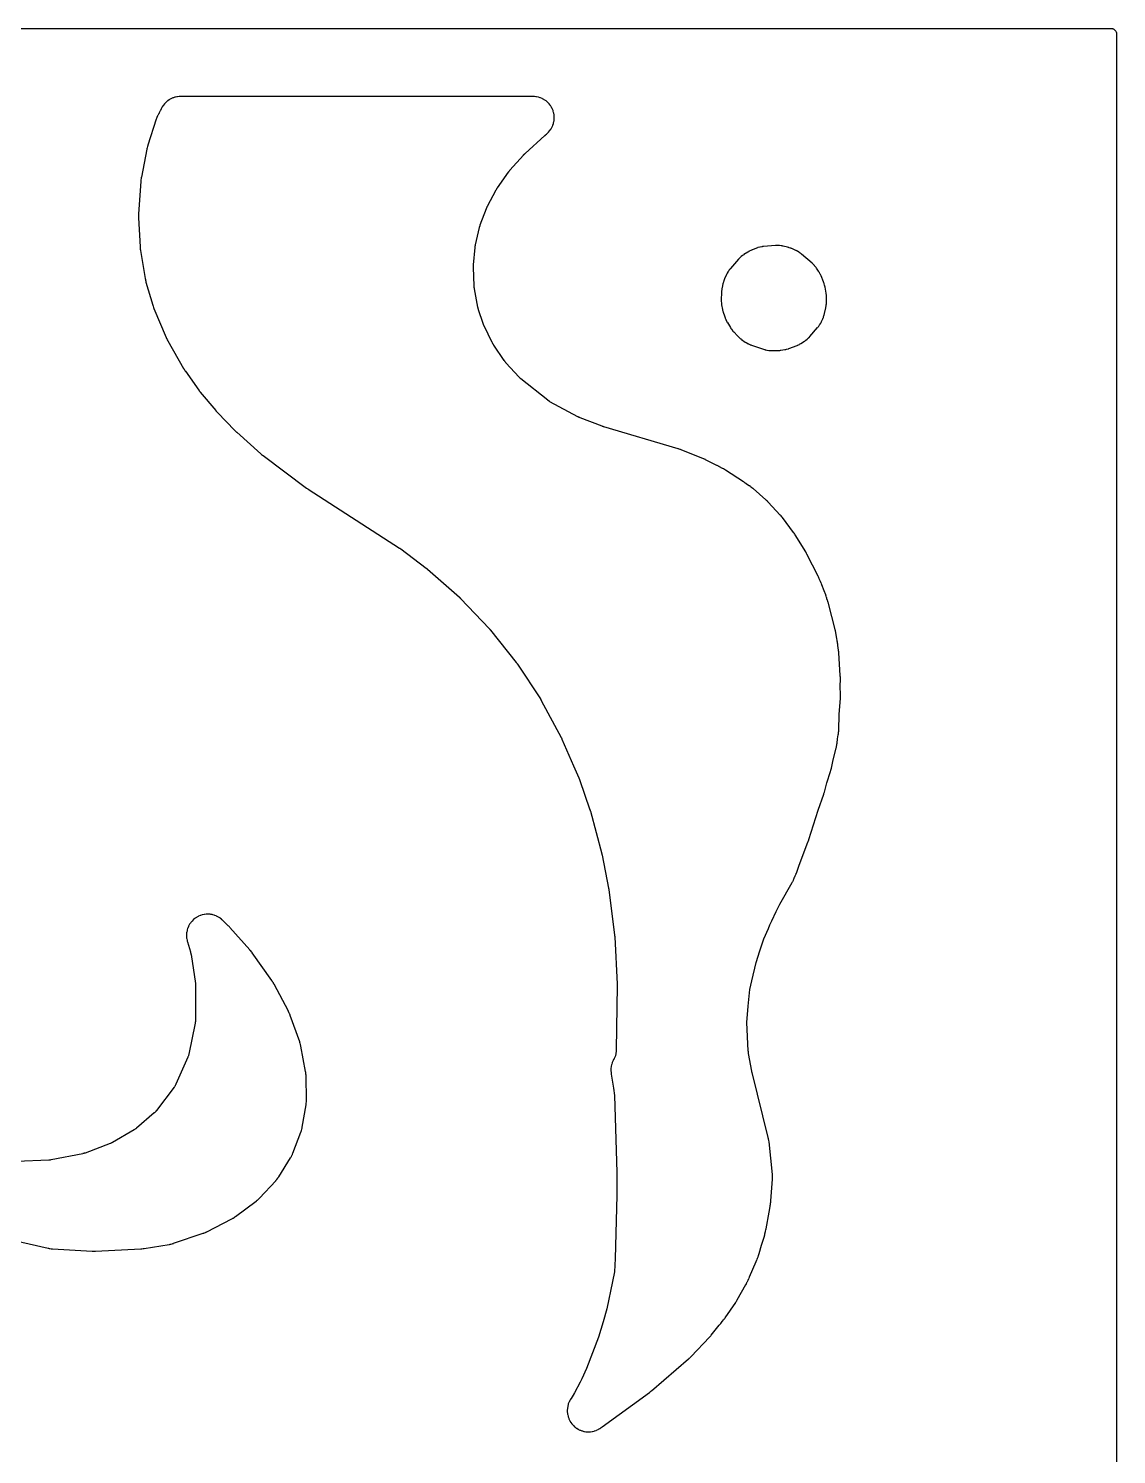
# Model space of a CAD drawing. Header units: millimetres. Extents: x 0 to 300, y 0 to 300.
# Drawn here: x 171.9 to 300.1, y 132.2 to 300.1 of the extents above; entities that cross this region are included whole.
import ezdxf

# ---------------------------------------------------------------- set-up
doc = ezdxf.new("R2010")
doc.units = ezdxf.units.MM
doc.layers.add('CUT', color=7, linetype='CONTINUOUS')

msp = doc.modelspace()

# ---------------------------------------------------------------- linework, layer by layer
at = {"layer": 'CUT'}
for points in [[(1.4375, 300.0575), (298.5625, 300.0575), (299.4478, 300.0575), (299.5212, 300.0539), (299.5794, 300.0453), (299.6365, 300.031), (299.6918, 300.0112), (299.745, 299.9861), (299.7954, 299.9558), (299.8427, 299.9208), (299.8863, 299.8813), (299.9257, 299.8377), (299.9608, 299.7905), (299.991, 299.74), (300.0162, 299.6869), (300.036, 299.6315), (300.0503, 299.5745), (300.0589, 299.5163), (300.0625, 299.4428), (300.0625, 298.5575), (300.0625, 1.4375)], [(169.7735, 157.4772), (174.2735, 156.4602), (174.2856, 156.4576), (174.3647, 156.4414), (174.3769, 156.439), (174.4246, 156.4303), (174.4492, 156.4263), (174.609, 156.4039), (174.6337, 156.401), (174.682, 156.3962), (174.6944, 156.3951), (174.7748, 156.3889), (174.7872, 156.388), (179.4365, 156.1244), (179.4526, 156.1237), (179.5573, 156.1205), (179.5734, 156.1203), (179.7049, 156.1199), (179.721, 156.1201), (179.8257, 156.1226), (179.8418, 156.1232), (185.1565, 156.3934), (185.1733, 156.3945), (185.282, 156.4031), (185.2987, 156.4046), (185.4347, 156.4192), (185.4514, 156.4212), (185.5594, 156.4359), (185.576, 156.4383), (188.5267, 156.9225), (188.5388, 156.9246), (188.617, 156.9391), (188.629, 156.9415), (188.6758, 156.9511), (188.6997, 156.9565), (188.8539, 156.995), (188.8776, 157.0014), (188.9234, 157.0148), (188.9352, 157.0184), (189.011, 157.0423), (189.0226, 157.0461), (192.5026, 158.2217), (192.5126, 158.2252), (192.5823, 158.2501), (192.5927, 158.2539), (192.6381, 158.2711), (192.6597, 158.2798), (192.7939, 158.3367), (192.8145, 158.3458), (192.8498, 158.3624), (192.8594, 158.367), (192.925, 158.3992), (192.9356, 158.4045), (195.8851, 159.9242), (195.8961, 159.93), (195.967, 159.9684), (195.9779, 159.9744), (196.02, 159.9984), (196.0413, 160.0111), (196.1781, 160.0965), (196.1989, 160.1101), (196.2389, 160.1375), (196.2491, 160.1446), (196.3147, 160.1915), (196.3247, 160.1988), (198.7401, 162.0019), (198.7508, 162.0101), (198.82, 162.0642), (198.8306, 162.0727), (198.8714, 162.1061), (198.8919, 162.1237), (199.0226, 162.241), (199.0423, 162.2595), (199.0799, 162.2964), (199.0895, 162.306), (199.1507, 162.369), (199.16, 162.3787), (201.0519, 164.4121), (201.0615, 164.4227), (201.1231, 164.4921), (201.1325, 164.5029), (201.1685, 164.5456), (201.1864, 164.5678), (201.2994, 164.7151), (201.3162, 164.7382), (201.348, 164.784), (201.356, 164.7959), (201.4071, 164.8734), (201.4148, 164.8854), (202.8136, 167.1222), (202.8213, 167.1348), (202.8698, 167.2168), (202.8772, 167.2296), (202.9051, 167.2796), (202.9188, 167.3055), (203.0036, 167.4762), (203.016, 167.5028), (203.039, 167.5553), (203.0447, 167.5689), (203.0808, 167.6571), (203.0861, 167.6708), (204.0167, 170.1193), (204.0217, 170.1329), (204.0531, 170.2218), (204.0577, 170.2356), (204.0753, 170.2894), (204.0836, 170.3172), (204.1332, 170.499), (204.1402, 170.5271), (204.1524, 170.5824), (204.1554, 170.5966), (204.1736, 170.6891), (204.1762, 170.7034), (204.6271, 173.3331), (204.6293, 173.3467), (204.6424, 173.4356), (204.6443, 173.4493), (204.651, 173.5029), (204.6538, 173.5305), (204.6677, 173.7096), (204.6692, 173.7372), (204.6709, 173.7912), (204.6712, 173.8051), (204.6719, 173.8949), (204.6719, 173.9088), (204.6307, 176.7324), (204.6304, 176.7452), (204.6274, 176.8289), (204.6268, 176.8417), (204.6239, 176.892), (204.6218, 176.9176), (204.6051, 177.0841), (204.6019, 177.1097), (204.5947, 177.1595), (204.5928, 177.1722), (204.579, 177.2548), (204.5768, 177.2674), (204.0106, 180.2714), (204.0085, 180.2823), (203.9927, 180.3584), (203.9902, 180.3697), (203.9789, 180.4193), (203.9729, 180.4431), (203.9329, 180.5907), (203.9263, 180.6134), (203.914, 180.6525), (203.9106, 180.663), (203.8862, 180.7358), (203.8821, 180.7476), (202.763, 183.8746), (202.7554, 183.8946), (202.7039, 184.0239), (202.6956, 184.0436), (202.6252, 184.2033), (202.6162, 184.2228), (202.5556, 184.348), (202.5459, 184.3671), (200.8597, 187.5553), (200.8504, 187.5722), (200.788, 187.6816), (200.7781, 187.6982), (200.6954, 187.8328), (200.685, 187.8491), (200.6157, 187.9542), (200.6047, 187.9702), (198.2795, 191.2575), (198.2696, 191.271), (198.2041, 191.3584), (198.1938, 191.3717), (198.1085, 191.479), (198.0979, 191.492), (198.0275, 191.5755), (198.0166, 191.5882), (195.6681, 194.2248), (195.6607, 194.2329), (195.6088, 194.2891), (195.6007, 194.2977), (195.5346, 194.3665), (195.5265, 194.3748), (195.4732, 194.4281), (195.4644, 194.4367), (194.8166, 195.059), (194.8059, 195.0691), (194.736, 195.133), (194.7251, 195.1428), (194.6821, 195.1802), (194.6596, 195.1988), (194.5128, 195.3147), (194.4653, 195.3485), (194.31, 195.4482), (194.2595, 195.4773), (194.0953, 195.5614), (194.0421, 195.5854), (193.8705, 195.6532), (193.8152, 195.6719), (193.6379, 195.7227), (193.5811, 195.736), (193.3996, 195.7693), (193.3418, 195.777), (193.158, 195.7925), (193.0996, 195.7946), (192.9152, 195.7922), (192.8569, 195.7886), (192.6736, 195.7683), (192.616, 195.759), (192.4355, 195.721), (192.379, 195.7062), (192.203, 195.6508), (192.1483, 195.6306), (191.9785, 195.5583), (191.926, 195.5329), (191.7641, 195.4445), (191.7143, 195.4141), (191.5617, 195.3104), (191.5151, 195.2753), (191.3733, 195.1573), (191.3303, 195.1179), (191.2007, 194.9866), (191.1617, 194.9432), (191.0454, 194.8), (191.0109, 194.7529), (190.9091, 194.5991), (190.8793, 194.5489), (190.7928, 194.3859), (190.768, 194.3331), (190.6979, 194.1625), (190.6783, 194.1075), (190.6251, 193.9309), (190.611, 193.8743), (190.5751, 193.6933), (190.5666, 193.6356), (190.5484, 193.452), (190.5456, 193.3937), (190.5454, 193.2092), (190.5481, 193.151), (190.5659, 192.9673), (190.5743, 192.9096), (190.6103, 192.7261), (190.6166, 192.6976), (190.6302, 192.6422), (190.6339, 192.6281), (190.6589, 192.5366), (190.6629, 192.5226), (191.0117, 191.3575), (191.016, 191.3424), (191.0259, 191.3071), (191.0301, 191.2919), (191.0349, 191.2734), (191.0388, 191.2581), (191.0474, 191.2224), (191.051, 191.2071), (191.055, 191.1895), (191.0583, 191.1742), (191.0657, 191.1382), (191.0687, 191.1228), (191.0723, 191.1039), (191.0751, 191.0885), (191.0812, 191.0523), (191.0837, 191.0367), (191.6019, 187.6319), (191.6029, 187.6248), (191.6053, 187.6083), (191.6057, 187.6053), (191.6096, 187.5731), (191.6164, 187.5086), (191.6183, 187.4864), (191.62, 187.4555), (191.6227, 187.3735), (191.6232, 187.3383), (191.601, 183.2953), (191.6008, 183.2843), (191.6005, 183.2671), (191.5996, 183.2389), (191.5978, 183.2014), (191.5955, 183.1681), (191.5932, 183.1415), (191.5918, 183.1264), (191.5912, 183.1208), (191.5872, 183.0881), (191.577, 183.0156), (191.5698, 182.9723), (191.567, 182.9577), (191.5649, 182.947), (190.8289, 179.3298), (190.8263, 179.3179), (190.8229, 179.3019), (190.8112, 179.2546), (190.7897, 179.1764), (190.7795, 179.142), (190.7679, 179.1081), (190.7401, 179.0318), (190.7222, 178.9866), (190.7158, 178.9715), (190.7109, 178.9603), (189.2966, 175.7682), (189.2913, 175.7563), (189.2839, 175.7404), (189.2608, 175.6937), (189.2199, 175.6171), (189.2012, 175.5836), (189.181, 175.551), (189.1337, 175.4782), (189.104, 175.4354), (189.0936, 175.4212), (189.0858, 175.4108), (187.0088, 172.6705), (187.0015, 172.6611), (186.9917, 172.6484), (186.9615, 172.6117), (186.9095, 172.5518), (186.886, 172.5258), (186.8615, 172.5007), (186.805, 172.4452), (186.7702, 172.4127), (186.7582, 172.4021), (186.7492, 172.3943), (184.6488, 170.5858), (184.641, 170.5792), (184.6288, 170.5689), (184.6084, 170.5523), (184.5807, 170.5303), (184.5558, 170.5113), (184.5358, 170.4965), (184.5243, 170.4882), (184.52, 170.4851), (184.4946, 170.4677), (184.4375, 170.4298), (184.4028, 170.4079), (184.3909, 170.4008), (184.382, 170.3956), (181.8341, 168.9086), (181.8258, 168.9038), (181.8128, 168.8964), (181.7912, 168.8845), (181.7621, 168.8689), (181.7359, 168.8555), (181.715, 168.8452), (181.703, 168.8394), (181.6986, 168.8373), (181.6723, 168.8254), (181.6135, 168.7998), (181.5779, 168.7852), (181.5658, 168.7805), (181.5568, 168.7771), (178.6073, 167.6759), (178.5987, 167.6727), (178.5854, 167.6679), (178.5632, 167.6602), (178.5334, 167.6503), (178.5068, 167.6419), (178.4856, 167.6356), (178.4735, 167.632), (178.4689, 167.6307), (178.4424, 167.6237), (178.3833, 167.6088), (178.3477, 167.6007), (178.3356, 167.5982), (178.3266, 167.5963), (174.6145, 166.8636), (174.6076, 166.8623), (174.5916, 166.8593), (174.5886, 166.8587), (174.5573, 166.8535), (174.4944, 166.844), (174.4727, 166.8411), (174.4426, 166.8381), (174.3624, 166.8317), (174.328, 166.8296), (170.5363, 166.6724)]]:
    msp.add_lwpolyline(points, dxfattribs=at)
for points in [[(187.0174, 289.4975), (187.0121, 289.4831), (186.9792, 289.3893), (186.9743, 289.3748), (185.9883, 286.3189), (185.9829, 286.3014), (185.9497, 286.1868), (185.9449, 286.1691), (185.9077, 286.024), (185.9035, 286.0062), (185.8774, 285.8898), (185.8736, 285.8718), (185.2343, 282.5429), (185.2312, 282.525), (185.2125, 282.4088), (185.2099, 282.3908), (185.1908, 282.2443), (185.1888, 282.2263), (185.1771, 282.1091), (185.1756, 282.091), (184.9081, 278.2155), (184.9071, 278.1976), (184.9026, 278.0812), (184.9021, 278.0632), (184.9008, 277.917), (184.9009, 277.8991), (184.9033, 277.7825), (184.904, 277.7646), (185.0759, 274.3737), (185.077, 274.3563), (185.086, 274.2432), (185.0877, 274.2258), (185.1032, 274.0842), (185.1053, 274.0669), (185.1209, 273.9545), (185.1236, 273.9372), (185.6801, 270.6373), (185.6833, 270.62), (185.7055, 270.5082), (185.7092, 270.4911), (185.7412, 270.3517), (185.7453, 270.3347), (185.774, 270.2244), (185.7787, 270.2075), (186.567, 267.5068), (186.5721, 267.4901), (186.6071, 267.382), (186.6128, 267.3655), (186.6606, 267.2312), (186.6667, 267.2148), (186.7079, 267.109), (186.7145, 267.0928), (188.155, 263.6907), (188.1621, 263.6746), (188.2099, 263.5702), (188.2175, 263.5543), (188.2814, 263.4252), (188.2895, 263.4094), (188.3434, 263.3081), (188.3519, 263.2926), (190.214, 260.0274), (190.2216, 260.0146), (190.2714, 259.9321), (190.2792, 259.9195), (190.3443, 259.8175), (190.3524, 259.8051), (190.4062, 259.7251), (190.4147, 259.7129), (191.9845, 257.5008), (191.991, 257.4918), (192.0367, 257.4298), (192.0439, 257.4204), (192.1024, 257.3442), (192.1096, 257.3351), (192.157, 257.2758), (192.1649, 257.2662), (193.9973, 255.071), (194.004, 255.0631), (194.0511, 255.0086), (194.0585, 255.0003), (194.1185, 254.9334), (194.1258, 254.9253), (194.1742, 254.8733), (194.1823, 254.8649), (196.2612, 252.7165), (196.2686, 252.709), (196.3198, 252.6579), (196.3278, 252.65), (196.3929, 252.5874), (196.4009, 252.5799), (196.4532, 252.5314), (196.4619, 252.5235), (199.3125, 249.9824), (199.3225, 249.9737), (199.3877, 249.9181), (199.3978, 249.9097), (199.4812, 249.8417), (199.4915, 249.8335), (199.5591, 249.7808), (199.5695, 249.7728), (204.6829, 245.9646), (204.6906, 245.9589), (204.7447, 245.92), (204.7531, 245.914), (204.8213, 245.8666), (204.8297, 245.861), (204.8842, 245.8244), (204.8932, 245.8185), (215.6313, 238.9009), (215.637, 238.8971), (215.6503, 238.8884), (215.656, 238.8847), (215.6696, 238.8756), (215.6766, 238.8709), (215.6928, 238.8599), (215.6997, 238.8552), (215.7077, 238.8496), (215.7146, 238.8448), (215.7306, 238.8335), (215.7375, 238.8286), (215.741, 238.826), (215.749, 238.8202), (215.7677, 238.8064), (215.7757, 238.8004), (218.7859, 236.5265), (218.7915, 236.5223), (218.8043, 236.5124), (218.8098, 236.5082), (218.8228, 236.498), (218.8295, 236.4928), (218.8451, 236.4804), (218.8517, 236.4751), (218.8593, 236.4689), (218.866, 236.4635), (218.8813, 236.4508), (218.8879, 236.4453), (218.8912, 236.4425), (218.8989, 236.436), (218.9167, 236.4206), (218.9243, 236.4139), (222.6802, 233.1014), (222.6876, 233.0948), (222.7048, 233.0793), (222.7122, 233.0726), (222.721, 233.0644), (222.7282, 233.0577), (222.745, 233.0419), (222.7521, 233.0351), (222.7603, 233.0272), (222.7674, 233.0202), (222.7839, 233.004), (222.7909, 232.9971), (222.7994, 232.9885), (222.8064, 232.9814), (222.8224, 232.9649), (222.8293, 232.9577), (226.2194, 229.3909), (226.2263, 229.3836), (226.2421, 229.3666), (226.2489, 229.3592), (226.2571, 229.3502), (226.2638, 229.3428), (226.2792, 229.3254), (226.2858, 229.3179), (226.2934, 229.3092), (226.2999, 229.3016), (226.315, 229.2839), (226.3214, 229.2762), (226.3292, 229.2669), (226.3355, 229.2592), (226.3502, 229.2411), (226.3565, 229.2333), (229.3741, 225.4342), (229.405, 225.3953), (229.4112, 225.3874), (229.4255, 225.369), (229.4316, 225.3611), (229.4389, 225.3514), (229.4449, 225.3434), (229.4588, 225.3247), (229.4647, 225.3166), (229.4715, 225.3073), (229.4773, 225.2992), (229.4907, 225.2802), (229.4965, 225.272), (229.5034, 225.262), (229.509, 225.2537), (229.5221, 225.2344), (229.5276, 225.2261), (232.2256, 221.1302), (232.231, 221.1219), (232.2435, 221.1025), (232.2488, 221.0941), (232.2553, 221.0839), (232.2605, 221.0755), (232.2726, 221.0557), (232.2777, 221.0473), (232.2835, 221.0375), (232.2886, 221.0289), (232.3002, 221.009), (232.3051, 221.0004), (232.3111, 220.9899), (232.3159, 220.9812), (232.3271, 220.961), (232.3319, 220.9523), (234.6791, 216.5985), (234.6836, 216.5899), (234.6942, 216.5698), (234.6987, 216.5612), (234.7041, 216.5506), (234.7085, 216.5419), (234.7186, 216.5216), (234.7229, 216.5129), (234.7277, 216.5028), (234.7319, 216.4941), (234.7416, 216.4735), (234.7457, 216.4647), (234.7506, 216.4539), (234.7546, 216.4451), (234.7639, 216.4243), (234.7678, 216.4154), (236.1253, 213.275), (236.7507, 211.8284), (236.7533, 211.8222), (236.7595, 211.8077), (236.7621, 211.8015), (236.7683, 211.7865), (236.7714, 211.7788), (236.7786, 211.7609), (236.7817, 211.7532), (236.7852, 211.7443), (236.7882, 211.7365), (236.7952, 211.7184), (236.7981, 211.7106), (236.7996, 211.7066), (236.803, 211.6974), (236.8107, 211.6758), (236.814, 211.6665), (238.0584, 208.0833), (238.0605, 208.077), (238.0655, 208.0624), (238.0676, 208.0562), (238.0725, 208.0414), (238.075, 208.0337), (238.0807, 208.0158), (238.0832, 208.0081), (238.0859, 207.9992), (238.0883, 207.9914), (238.0938, 207.9734), (238.0961, 207.9656), (238.0972, 207.9617), (238.0998, 207.9525), (238.1059, 207.9309), (238.1084, 207.9217), (239.4553, 202.907), (239.4569, 202.9008), (239.4607, 202.8864), (239.4623, 202.8802), (239.466, 202.8656), (239.4679, 202.858), (239.4722, 202.8403), (239.474, 202.8327), (239.4761, 202.8239), (239.4778, 202.8163), (239.4818, 202.7985), (239.4835, 202.7908), (239.4844, 202.7869), (239.4863, 202.7779), (239.4907, 202.7567), (239.4925, 202.7476), (240.2506, 198.8661), (240.2517, 198.8601), (240.2544, 198.8459), (240.2555, 198.8399), (240.2581, 198.8255), (240.2594, 198.8181), (240.2624, 198.8008), (240.2637, 198.7933), (240.2651, 198.7847), (240.2663, 198.7773), (240.269, 198.7598), (240.2701, 198.7524), (240.2707, 198.7486), (240.2719, 198.7397), (240.2747, 198.719), (240.2759, 198.7102), (240.9578, 193.316), (240.9586, 193.3093), (240.9605, 193.2937), (240.9612, 193.2871), (240.963, 193.2712), (240.9639, 193.263), (240.9658, 193.2438), (240.9666, 193.2356), (240.9675, 193.2261), (240.9682, 193.2179), (240.9698, 193.1987), (240.9705, 193.1904), (240.9708, 193.1862), (240.9715, 193.1765), (240.9729, 193.1537), (240.9735, 193.1439), (241.2662, 187.5572), (241.2665, 187.5509), (241.2672, 187.5362), (241.2674, 187.5299), (241.268, 187.5149), (241.2683, 187.5072), (241.2688, 187.4891), (241.269, 187.4814), (241.2692, 187.4725), (241.2693, 187.4647), (241.2696, 187.4466), (241.2696, 187.4388), (241.2696, 187.4349), (241.2696, 187.4257), (241.2695, 187.4043), (241.2694, 187.3951), (241.1443, 179.8269), (241.1441, 179.8197), (241.1437, 179.8026), (241.1435, 179.7954), (241.1429, 179.778), (241.1426, 179.769), (241.1417, 179.7482), (241.1413, 179.7392), (241.1407, 179.7289), (241.1402, 179.72), (241.1389, 179.6991), (241.1383, 179.6901), (241.1379, 179.6843), (241.1371, 179.674), (241.135, 179.6501), (241.1341, 179.6399), (241.1127, 179.416), (241.107, 179.3696), (241.094, 179.2828), (241.0748, 179.189), (241.0588, 179.1273), (241.0297, 179.036), (241.0071, 178.9764), (240.9685, 178.8887), (240.9267, 178.8059), (240.9144, 178.7824), (240.9135, 178.7809), (240.9024, 178.7609), (240.8929, 178.7445), (240.8813, 178.7245), (240.8786, 178.7198), (240.8651, 178.6949), (240.8625, 178.6898), (240.8518, 178.6697), (240.7914, 178.5594), (240.7663, 178.508), (240.695, 178.3418), (240.675, 178.2882), (240.6198, 178.116), (240.6049, 178.0608), (240.5664, 177.8842), (240.5568, 177.8278), (240.5353, 177.6482), (240.5312, 177.5912), (240.5268, 177.4104), (240.5281, 177.3533), (240.5412, 177.1704), (240.5439, 177.1419), (240.5505, 177.0865), (240.5524, 177.0723), (240.5656, 176.9803), (240.5678, 176.9661), (240.8465, 175.3083), (240.9566, 174.4326), (241.2239, 165.3984), (241.221, 162.6837), (241.0174, 155.2637), (240.9362, 153.6746), (240.7268, 152.538), (240.03, 149.3359), (239.6296, 147.7888), (239.0523, 145.9897), (237.6519, 142.3219), (237.0964, 141.0894), (236.9924, 140.8586), (236.9879, 140.8486), (236.9193, 140.6965), (236.2392, 139.4425), (235.7887, 138.7121), (235.7811, 138.6994), (235.7328, 138.6166), (235.7255, 138.6038), (235.6977, 138.5534), (235.6841, 138.5272), (235.6012, 138.3574), (235.578, 138.3032), (235.513, 138.1284), (235.4952, 138.0722), (235.4476, 137.892), (235.4354, 137.8343), (235.4059, 137.6502), (235.3994, 137.5916), (235.388, 137.4055), (235.3873, 137.3465), (235.3942, 137.1602), (235.3993, 137.1015), (235.4245, 136.9168), (235.4354, 136.8588), (235.4786, 136.6775), (235.495, 136.6208), (235.5558, 136.4446), (235.5778, 136.3899), (235.6556, 136.2205), (235.6828, 136.1681), (235.7769, 136.0072), (235.8091, 135.9578), (235.9185, 135.8069), (235.9554, 135.7609), (236.0791, 135.6214), (236.1204, 135.5792), (236.2572, 135.4526), (236.3024, 135.4147), (236.4509, 135.3021), (236.4996, 135.2688), (236.6585, 135.1713), (236.7102, 135.143), (236.8779, 135.0616), (236.9322, 135.0384), (237.1071, 134.9739), (237.1633, 134.9562), (237.3437, 134.9091), (237.4014, 134.897), (237.5856, 134.8679), (237.6442, 134.8615), (237.8303, 134.8506), (237.8893, 134.85), (238.0756, 134.8574), (238.1343, 134.8627), (238.319, 134.8883), (238.3769, 134.8993), (238.5581, 134.9429), (238.6147, 134.9595), (238.7908, 135.0207), (238.8455, 135.0428), (239.0147, 135.121), (239.067, 135.1484), (239.2299, 135.2441), (239.255, 135.2597), (239.3031, 135.2912), (239.3154, 135.2995), (239.3942, 135.354), (239.4062, 135.3625), (239.5107, 135.4386), (245.0691, 139.4876), (245.0692, 139.4877), (245.0791, 139.495), (245.1426, 139.5433), (245.1523, 139.5508), (245.2308, 139.6131), (245.2403, 139.6208), (245.3018, 139.6716), (245.3112, 139.6796), (249.674, 143.4402), (249.688, 143.4527), (249.6888, 143.4534), (249.716, 143.4769), (249.7272, 143.4867), (249.7987, 143.5515), (249.8096, 143.5617), (249.8974, 143.6452), (249.908, 143.6556), (249.9762, 143.7239), (249.9866, 143.7346), (252.1409, 145.9998), (252.1491, 146.0086), (252.2022, 146.0668), (252.2103, 146.0758), (252.2755, 146.1502), (252.2834, 146.1593), (252.3341, 146.2196), (252.3418, 146.2289), (253.2845, 147.3958), (253.3552, 147.4741), (253.3675, 147.4882), (253.446, 147.5807), (253.4578, 147.5952), (253.5526, 147.7143), (253.564, 147.7291), (253.6366, 147.8264), (253.6475, 147.8415), (253.6663, 147.8683), (253.7966, 148.0296), (253.8036, 148.0385), (253.8517, 148.1004), (253.859, 148.11), (253.9174, 148.1884), (253.9244, 148.198), (253.9694, 148.2608), (253.9766, 148.2712), (255.2192, 150.0886), (255.2273, 150.1007), (255.2784, 150.1795), (255.2862, 150.1917), (255.3112, 150.2324), (255.3446, 150.2855), (255.3521, 150.2977), (255.3999, 150.3778), (255.4071, 150.3902), (256.4298, 152.201), (256.437, 152.2141), (256.4827, 152.2999), (256.4896, 152.3132), (256.5442, 152.4223), (256.5508, 152.4358), (256.5921, 152.5238), (256.5983, 152.5374), (256.6421, 152.6369), (256.6849, 152.7147), (256.6927, 152.7294), (256.7423, 152.8255), (256.7497, 152.8404), (256.8085, 152.9628), (256.8155, 152.978), (256.8596, 153.0767), (256.8661, 153.092), (257.2423, 154.0013), (257.6422, 154.9103), (257.6486, 154.9256), (257.6893, 155.0256), (257.6954, 155.041), (257.743, 155.1678), (257.7486, 155.1835), (257.7837, 155.2855), (257.7889, 155.3013), (257.8165, 155.3894), (257.8507, 155.4721), (257.8568, 155.4874), (257.8951, 155.5876), (257.9007, 155.6031), (257.9453, 155.7302), (257.9505, 155.7458), (257.9832, 155.8479), (257.988, 155.8637), (258.2706, 156.8382), (258.5612, 157.7656), (258.5662, 157.7822), (258.5966, 157.8901), (258.6011, 157.9068), (258.6354, 158.0434), (258.6393, 158.0602), (258.6635, 158.1697), (258.667, 158.1866), (258.6776, 158.2418), (258.7118, 158.36), (258.7161, 158.3756), (258.7426, 158.477), (258.7465, 158.4927), (258.7763, 158.6209), (258.7797, 158.6367), (258.8007, 158.7395), (258.8037, 158.7553), (259.1463, 160.697), (259.2799, 161.3968), (259.2827, 161.4129), (259.2998, 161.5177), (259.3022, 161.5338), (259.32, 161.6658), (259.322, 161.682), (259.3258, 161.7179), (259.3381, 161.7994), (259.3402, 161.8142), (259.3553, 161.9349), (259.357, 161.9497), (259.3667, 162.0462), (259.368, 162.0611), (259.5576, 164.5787), (259.5585, 164.5921), (259.5631, 164.6789), (259.5636, 164.6923), (259.5652, 164.7446), (259.5654, 164.7714), (259.563, 164.9453), (259.562, 164.9721), (259.559, 165.0243), (259.558, 165.0376), (259.551, 165.1243), (259.5497, 165.1377), (259.1516, 168.9771), (259.1491, 168.9982), (259.13, 169.1347), (259.1267, 169.1557), (259.0967, 169.3261), (259.0927, 169.3469), (259.064, 169.4818), (259.0592, 169.5024), (259.0592, 169.5027), (257.143, 177.1728), (257.1415, 177.1789), (257.1381, 177.193), (257.1367, 177.199), (257.1333, 177.2135), (257.1316, 177.2209), (257.1276, 177.2383), (257.126, 177.2458), (257.1241, 177.2544), (257.1225, 177.2619), (257.1189, 177.2794), (257.1173, 177.2869), (257.1165, 177.2908), (257.1148, 177.2997), (257.1109, 177.3204), (257.1093, 177.3293), (256.7403, 179.3937), (256.7378, 179.4079), (256.7324, 179.4414), (256.7302, 179.4558), (256.7277, 179.4731), (256.7257, 179.4875), (256.7214, 179.5209), (256.7196, 179.5352), (256.7178, 179.5518), (256.7163, 179.5662), (256.713, 179.5998), (256.7117, 179.6142), (256.7103, 179.6318), (256.7093, 179.6463), (256.7071, 179.68), (256.7063, 179.6945), (256.5446, 183.0568), (256.7036, 184.9653), (256.9023, 186.9304), (257.1125, 187.9355), (257.6204, 190.0922), (258.0621, 191.4918), (258.5537, 192.8921), (259.0815, 194.1125), (259.2597, 194.5247), (259.3964, 194.8408), (259.4722, 195.0162), (259.9774, 196.1146), (260.4327, 196.959), (261.8721, 199.511), (261.8772, 199.5202), (261.912, 199.5845), (261.9171, 199.5942), (261.9392, 199.6368), (261.9494, 199.6575), (262.0107, 199.7879), (262.0198, 199.8082), (262.0349, 199.8437), (262.0389, 199.8534), (262.0661, 199.9204), (262.0704, 199.9314), (262.155, 200.1528), (262.1608, 200.1636), (262.1664, 200.1742), (262.2021, 200.2436), (262.2075, 200.2543), (262.2281, 200.2965), (262.2382, 200.3183), (262.301, 200.4612), (262.3103, 200.4833), (262.3274, 200.527), (262.3317, 200.5382), (262.3588, 200.6114), (262.3629, 200.6227), (262.6429, 201.4285), (263.7723, 204.382), (263.7752, 204.3897), (263.7947, 204.443), (263.7977, 204.4512), (263.8211, 204.5181), (263.8239, 204.5262), (263.8416, 204.5793), (263.8445, 204.588), (264.9409, 208.042), (265.5899, 209.9096), (265.5932, 209.9192), (265.6152, 209.9864), (265.6186, 209.9968), (265.6445, 210.081), (265.6476, 210.0913), (265.667, 210.1582), (265.67, 210.1692), (265.966, 211.271), (266.3901, 212.607), (266.3947, 212.622), (266.423, 212.7202), (266.4272, 212.7353), (266.4595, 212.8594), (266.4633, 212.8747), (266.4865, 212.9741), (266.4898, 212.9895), (266.6918, 213.9726), (267.0621, 215.3513), (267.0656, 215.3649), (267.0872, 215.4536), (267.0904, 215.4673), (267.1021, 215.5209), (267.1075, 215.5485), (267.1382, 215.7284), (267.1422, 215.7562), (267.1489, 215.8107), (267.1505, 215.8246), (267.1594, 215.9155), (267.1607, 215.9295), (267.1993, 216.4435), (267.2956, 216.9121), (267.298, 216.9248), (267.3131, 217.0072), (267.3153, 217.0199), (267.3233, 217.0697), (267.3269, 217.0952), (267.3464, 217.2616), (267.3488, 217.2873), (267.3525, 217.3375), (267.3533, 217.3504), (267.3577, 217.4341), (267.3582, 217.447), (267.4156, 219.3186), (267.5585, 221.2177), (267.5596, 221.2374), (267.5651, 221.3651), (267.5656, 221.3847), (267.5671, 221.5451), (267.567, 221.5647), (267.564, 221.6925), (267.5632, 221.7121), (267.5152, 222.5676), (267.5448, 223.5326), (267.5451, 223.547), (267.5457, 223.6407), (267.5456, 223.6552), (267.5436, 223.7728), (267.5431, 223.7873), (267.5392, 223.8809), (267.5385, 223.8953), (267.3639, 226.5557), (267.3629, 226.5691), (267.3552, 226.6562), (267.3539, 226.6696), (267.3418, 226.7787), (267.3401, 226.7921), (267.3286, 226.8787), (267.3266, 226.892), (267.2425, 227.4299), (267.2388, 227.4956), (267.2379, 227.5093), (267.2309, 227.5981), (267.2296, 227.6117), (267.2242, 227.665), (267.2208, 227.6922), (267.1946, 227.8684), (267.19, 227.8954), (267.1797, 227.9479), (267.1769, 227.9614), (267.1578, 228.0484), (267.1547, 228.0617), (267.1236, 228.1894), (267.0016, 228.9696), (266.9992, 228.9836), (266.9827, 229.0749), (266.98, 229.0889), (266.9565, 229.203), (266.9535, 229.2169), (266.9326, 229.3073), (266.9293, 229.3212), (266.1466, 232.3816), (266.1429, 232.3955), (266.1176, 232.4853), (266.1136, 232.4991), (266.0792, 232.611), (266.0748, 232.6247), (266.0453, 232.7132), (266.0405, 232.7268), (265.9718, 232.9174), (265.9385, 233.0361), (265.9325, 233.0561), (265.8808, 233.2184), (265.8741, 233.2381), (265.8284, 233.366), (265.8211, 233.3855), (265.6253, 233.8783), (265.3783, 234.5633), (265.3723, 234.5793), (265.3317, 234.6826), (265.3252, 234.6984), (265.2705, 234.8266), (265.2636, 234.8423), (265.2172, 234.9431), (265.2098, 234.9585), (265.1415, 235.0965), (265.0654, 235.2879), (265.0602, 235.3006), (265.0252, 235.3833), (265.0196, 235.3959), (264.9732, 235.4986), (264.9674, 235.5111), (264.9286, 235.5921), (264.9225, 235.6044), (263.6152, 238.1771), (263.6095, 238.188), (263.5718, 238.2586), (263.5658, 238.2695), (263.5167, 238.3571), (263.5105, 238.3678), (263.4699, 238.4368), (263.4636, 238.4474), (262.231, 240.4476), (262.2235, 240.4594), (262.1741, 240.5355), (262.1664, 240.5471), (262.1022, 240.6411), (262.0943, 240.6526), (262.0414, 240.7263), (262.0332, 240.7375), (260.7269, 242.4727), (260.7175, 242.4849), (260.6551, 242.5634), (260.6454, 242.5754), (260.5646, 242.672), (260.5545, 242.6837), (260.4882, 242.7589), (260.4778, 242.7704), (259.053, 244.3054), (259.0418, 244.3171), (258.9683, 244.3922), (258.9568, 244.4036), (258.8619, 244.4953), (258.8502, 244.5064), (258.7727, 244.5774), (258.7606, 244.5882), (257.2607, 245.8899), (257.2437, 245.9041), (257.132, 245.9941), (257.1145, 246.0076), (256.9703, 246.1153), (256.9523, 246.1281), (256.8343, 246.2097), (256.8159, 246.2219), (256.6048, 246.3565), (256.4637, 246.4702), (256.4512, 246.48), (256.3689, 246.5428), (256.3561, 246.5523), (256.2508, 246.6284), (256.2378, 246.6375), (256.1523, 246.6959), (256.1391, 246.7047), (254.0097, 248.077), (253.9971, 248.0849), (253.9145, 248.1353), (253.9017, 248.1429), (253.7964, 248.2036), (253.7834, 248.2108), (253.6984, 248.2571), (253.6852, 248.264), (253.3031, 248.4596), (253.2812, 248.473), (253.2702, 248.4795), (253.2269, 248.5046), (253.2045, 248.5169), (253.0571, 248.5941), (253.0342, 248.6054), (253.0181, 248.613), (252.9929, 248.6241), (252.9343, 248.6485), (251.7508, 249.2544), (251.7388, 249.2604), (251.6603, 249.2984), (251.6481, 249.3041), (251.5486, 249.3496), (251.5363, 249.355), (251.4562, 249.3895), (251.4438, 249.3946), (248.8073, 250.4591), (248.7937, 250.4644), (248.7052, 250.4977), (248.6915, 250.5026), (248.5794, 250.5417), (248.5656, 250.5463), (248.4755, 250.5753), (248.4616, 250.5795), (239.695, 253.1642), (239.6863, 253.1668), (239.6663, 253.173), (239.6577, 253.1756), (239.6472, 253.179), (239.6386, 253.1817), (239.6186, 253.1883), (239.6101, 253.1911), (239.6003, 253.1944), (239.5917, 253.1974), (239.5719, 253.2043), (239.5634, 253.2073), (239.5531, 253.2111), (239.5446, 253.2142), (239.5249, 253.2215), (239.5165, 253.2247), (236.9122, 254.2251), (236.8987, 254.2304), (236.8674, 254.243), (236.854, 254.2486), (236.8377, 254.2554), (236.8244, 254.2612), (236.7935, 254.2748), (236.7803, 254.2807), (236.7652, 254.2877), (236.7521, 254.2938), (236.7216, 254.3085), (236.7086, 254.3148), (236.6928, 254.3227), (236.6799, 254.3293), (236.6499, 254.3449), (236.6371, 254.3517), (233.3539, 256.1263), (233.3453, 256.131), (233.3319, 256.1384), (233.31, 256.151), (233.2808, 256.1683), (233.2552, 256.184), (233.235, 256.1969), (233.2236, 256.2043), (233.2194, 256.2071), (233.1949, 256.2238), (233.1413, 256.2618), (233.1096, 256.2853), (233.0991, 256.2934), (233.0913, 256.2995), (229.9289, 258.8092), (229.9216, 258.815), (229.9103, 258.8241), (229.892, 258.8394), (229.8676, 258.8603), (229.8463, 258.8791), (229.8296, 258.8943), (229.8201, 258.9031), (229.8166, 258.9064), (229.7965, 258.9259), (229.7525, 258.9698), (229.7266, 258.9967), (229.7181, 259.006), (229.7118, 259.0129), (228.172, 260.719), (228.1618, 260.7305), (228.1384, 260.7574), (228.1284, 260.769), (228.1164, 260.7833), (228.1066, 260.7951), (228.0841, 260.8228), (228.0745, 260.8347), (228.0637, 260.8485), (228.0543, 260.8606), (228.0328, 260.8891), (228.0236, 260.9013), (228.0126, 260.9164), (228.0036, 260.9288), (227.983, 260.9579), (227.9743, 260.9705), (226.7316, 262.7941), (226.7227, 262.8075), (226.7021, 262.8388), (226.6934, 262.8523), (226.683, 262.8689), (226.6745, 262.8826), (226.6551, 262.9146), (226.6469, 262.9284), (226.6377, 262.9444), (226.6297, 262.9583), (226.6114, 262.9911), (226.6037, 263.0052), (226.5945, 263.0224), (226.5871, 263.0367), (226.57, 263.07), (226.5628, 263.0844), (225.6017, 265.047), (225.5952, 265.0605), (225.5804, 265.0923), (225.5741, 265.1059), (225.5666, 265.1226), (225.5605, 265.1364), (225.5467, 265.1686), (225.5409, 265.1825), (225.5344, 265.1984), (225.5288, 265.2124), (225.5161, 265.245), (225.5107, 265.259), (225.5044, 265.2762), (225.4993, 265.2904), (225.4876, 265.3234), (225.4827, 265.3376), (224.945, 266.9506), (224.9403, 266.9652), (224.9296, 266.9991), (224.9251, 267.0137), (224.9198, 267.0316), (224.9156, 267.0462), (224.9061, 267.0805), (224.9021, 267.0953), (224.8977, 267.1122), (224.894, 267.127), (224.8857, 267.1616), (224.8822, 267.1765), (224.8781, 267.1946), (224.8749, 267.2096), (224.8678, 267.2444), (224.8648, 267.2594), (224.4604, 269.4063), (224.4576, 269.4224), (224.4512, 269.46), (224.4486, 269.4761), (224.4456, 269.4959), (224.4433, 269.512), (224.4383, 269.5499), (224.4363, 269.5661), (224.4342, 269.5847), (224.4325, 269.601), (224.4289, 269.6389), (224.4275, 269.6552), (224.4259, 269.6751), (224.4248, 269.6914), (224.4226, 269.7295), (224.4217, 269.7458), (224.3335, 271.9065), (224.333, 271.9215), (224.3321, 271.9565), (224.3319, 271.9716), (224.3318, 271.9899), (224.3318, 272.0049), (224.3321, 272.04), (224.3324, 272.055), (224.3328, 272.0722), (224.3333, 272.0872), (224.3348, 272.1223), (224.3356, 272.1373), (224.3367, 272.1556), (224.3377, 272.1705), (224.3404, 272.2055), (224.3416, 272.2205), (224.5346, 274.2957), (224.5361, 274.3108), (224.54, 274.3459), (224.5418, 274.361), (224.5441, 274.3793), (224.5462, 274.3944), (224.5512, 274.4294), (224.5535, 274.4444), (224.5563, 274.4616), (224.5588, 274.4765), (224.5651, 274.5114), (224.5679, 274.5263), (224.5714, 274.5444), (224.5745, 274.5593), (224.5819, 274.5939), (224.5852, 274.6087), (225.0533, 276.6301), (225.0568, 276.6448), (225.0654, 276.679), (225.0691, 276.6936), (225.0739, 276.7114), (225.0779, 276.7259), (225.0876, 276.7598), (225.0918, 276.7743), (225.0969, 276.7908), (225.1014, 276.8052), (225.1122, 276.8388), (225.1169, 276.8531), (225.1228, 276.8705), (225.1278, 276.8848), (225.1397, 276.9179), (225.145, 276.9321), (225.8844, 278.8862), (225.8897, 278.8997), (225.9022, 278.9313), (225.9077, 278.9448), (225.9145, 278.9611), (225.9202, 278.9745), (225.9337, 279.0056), (225.9396, 279.0189), (225.9465, 279.0341), (225.9526, 279.0473), (225.9672, 279.078), (225.9735, 279.0911), (225.9814, 279.107), (225.9879, 279.12), (226.0034, 279.1502), (226.0102, 279.163), (227.0279, 281.0662), (227.0344, 281.0782), (227.0499, 281.1062), (227.0566, 281.1181), (227.0649, 281.1325), (227.0718, 281.1444), (227.0882, 281.1718), (227.0953, 281.1835), (227.1035, 281.1969), (227.1108, 281.2085), (227.1279, 281.2354), (227.1353, 281.2469), (227.1445, 281.2608), (227.1521, 281.2722), (227.1701, 281.2986), (227.1779, 281.3098), (228.4808, 283.1635), (228.4881, 283.1738), (228.5054, 283.1976), (228.5128, 283.2077), (228.522, 283.22), (228.5296, 283.2301), (228.5475, 283.2534), (228.5552, 283.2633), (228.5642, 283.2747), (228.5721, 283.2845), (228.5906, 283.3073), (228.5987, 283.3171), (228.6085, 283.3289), (228.6167, 283.3385), (228.6358, 283.3607), (228.6441, 283.3702), (230.2318, 285.1636), (230.2402, 285.1729), (230.2598, 285.1944), (230.2683, 285.2036), (230.2787, 285.2147), (230.2873, 285.2238), (230.3075, 285.2448), (230.3162, 285.2537), (230.3263, 285.2639), (230.3352, 285.2727), (230.3559, 285.2932), (230.3649, 285.3018), (230.3759, 285.3124), (230.385, 285.3209), (230.4063, 285.3408), (230.4155, 285.3492), (232.7325, 287.4442), (232.7408, 287.4516), (232.7602, 287.4687), (232.7686, 287.476), (232.7788, 287.4849), (232.7873, 287.4921), (232.8071, 287.5087), (232.8157, 287.5158), (232.829, 287.5267), (232.9358, 287.6138), (232.9482, 287.6241), (232.9906, 287.6606), (233.0127, 287.6806), (233.1509, 287.8121), (233.1919, 287.8552), (233.3147, 287.9977), (233.3512, 288.0446), (233.4593, 288.1986), (233.4911, 288.2489), (233.5833, 288.4129), (233.6099, 288.4661), (233.6855, 288.6384), (233.7067, 288.694), (233.7649, 288.8729), (233.7804, 288.9303), (233.8206, 289.1141), (233.8304, 289.1728), (233.8522, 289.3596), (233.8561, 289.419), (233.8592, 289.6071), (233.8573, 289.6666), (233.8418, 289.8541), (233.8339, 289.913), (233.7999, 290.0981), (233.7863, 290.156), (233.7341, 290.3367), (233.7148, 290.393), (233.645, 290.5677), (233.6202, 290.6218), (233.5334, 290.7887), (233.5034, 290.8401), (233.4005, 290.9976), (233.3656, 291.0457), (233.2476, 291.1922), (233.208, 291.2367), (233.0761, 291.3708), (233.0323, 291.4111), (232.8878, 291.5315), (232.8402, 291.5673), (232.6845, 291.6728), (232.6336, 291.7037), (232.4682, 291.7932), (232.4145, 291.8189), (232.241, 291.8916), (232.185, 291.9119), (232.0052, 291.967), (231.9475, 291.9816), (231.7631, 292.0187), (231.7042, 292.0276), (231.5145, 292.0465), (231.4848, 292.0487), (231.4267, 292.0515), (231.4119, 292.0521), (231.3152, 292.0545), (231.3003, 292.0547), (205.552, 292.0547), (189.8944, 292.0547), (189.8795, 292.0545), (189.7824, 292.0521), (189.7674, 292.0515), (189.7091, 292.0486), (189.6793, 292.0464), (189.4887, 292.0273), (189.4296, 292.0184), (189.2445, 291.981), (189.1865, 291.9663), (189.006, 291.9106), (188.9498, 291.8902), (188.7757, 291.8169), (188.7219, 291.791), (188.5559, 291.7007), (188.5049, 291.6696), (188.3487, 291.5632), (188.3011, 291.5272), (188.1563, 291.4058), (188.1124, 291.3652), (187.9804, 291.23), (187.9408, 291.1853), (187.8229, 291.0377), (187.788, 290.9892), (187.6854, 290.8305), (187.6554, 290.7788), (187.5679, 290.6085), (187.5549, 290.5815), (187.5308, 290.5284), (187.5249, 290.5147), (187.487, 290.4252), (187.4814, 290.4114), (187.4777, 290.4021), (187.4607, 290.3617), (187.4277, 290.2886), (187.3879, 290.2107), (187.348, 290.1411), (187.3253, 290.1037), (187.32, 290.0955), (187.3119, 290.0824), (187.2918, 290.0493), (187.2863, 290.0403), (187.2734, 290.0195), (187.2675, 290.0101), (187.2613, 290), (187.2612, 289.9998), (187.2534, 289.9866), (187.1566, 289.816), (187.1292, 289.7613), (187.0502, 289.5817), (187.0386, 289.5534)], [(253.541, 267.7481), (253.5439, 267.719), (253.551, 267.6622), (253.553, 267.6477), (253.5672, 267.5536), (253.5695, 267.5391), (253.6652, 266.9933), (253.6676, 266.9804), (253.6843, 266.8963), (253.687, 266.8834), (253.6981, 266.8331), (253.7043, 266.8075), (253.7486, 266.6421), (253.756, 266.6168), (253.7714, 266.5677), (253.7755, 266.5551), (253.8031, 266.474), (253.8075, 266.4616), (253.9791, 265.9904), (253.9842, 265.9768), (254.0189, 265.8883), (254.0244, 265.8748), (254.0465, 265.8222), (254.0585, 265.7955), (254.1405, 265.6243), (254.1537, 265.5983), (254.1809, 265.5481), (254.188, 265.5353), (254.2351, 265.4529), (254.2426, 265.4403), (254.594, 264.8594), (254.6023, 264.846), (254.6575, 264.76), (254.6662, 264.7469), (254.7007, 264.6961), (254.7191, 264.6705), (254.8426, 264.5077), (254.8622, 264.4831), (254.9019, 264.4362), (254.9122, 264.4244), (254.9802, 264.348), (254.9908, 264.3364), (255.419, 263.8803), (255.4296, 263.8693), (255.5, 263.7981), (255.5109, 263.7873), (255.5542, 263.7456), (255.577, 263.7249), (255.7281, 263.5939), (255.7518, 263.5743), (255.7992, 263.5373), (255.8115, 263.528), (255.8919, 263.4685), (255.9043, 263.4595), (256.3426, 263.1521), (256.3545, 263.144), (256.4328, 263.0918), (256.445, 263.0839), (256.4928, 263.0537), (256.5176, 263.0389), (256.6791, 262.9475), (256.7308, 262.9214), (256.9003, 262.846), (256.927, 262.8349), (256.9797, 262.8144), (256.9932, 262.8093), (257.0817, 262.7774), (257.0954, 262.7726), (258.5012, 262.3035), (258.5151, 262.299), (258.6064, 262.271), (258.6204, 262.2669), (258.6756, 262.2514), (258.7041, 262.2442), (258.8875, 262.2023), (258.9453, 262.1921), (259.132, 262.1684), (259.1612, 262.1654), (259.2184, 262.161), (259.233, 262.16), (259.3283, 262.155), (259.343, 262.1544), (259.9124, 262.1381), (259.927, 262.1379), (260.0215, 262.1375), (260.0361, 262.1376), (260.0929, 262.1387), (260.122, 262.14), (260.3106, 262.153), (260.3396, 262.1557), (260.396, 262.1623), (260.4105, 262.1642), (260.5041, 262.1775), (260.5185, 262.1797), (261.0066, 262.2613), (261.0211, 262.2639), (261.1151, 262.282), (261.1295, 262.2849), (261.1857, 262.2972), (261.2143, 262.3042), (261.399, 262.354), (261.4273, 262.3624), (261.482, 262.3801), (261.496, 262.3848), (261.5863, 262.4165), (261.6001, 262.4215), (262.3449, 262.7035), (262.3589, 262.709), (262.4498, 262.7461), (262.4637, 262.752), (262.5178, 262.7756), (262.5451, 262.7884), (262.7207, 262.876), (262.7474, 262.8901), (262.7988, 262.9191), (262.8119, 262.9267), (262.8962, 262.977), (262.909, 262.9849), (263.3055, 263.2353), (263.3177, 263.2432), (263.3965, 263.2957), (263.4086, 263.3039), (263.4551, 263.3366), (263.4786, 263.3539), (263.626, 263.4684), (263.6702, 263.5064), (263.8058, 263.6347), (263.8265, 263.6552), (263.8659, 263.6962), (263.8759, 263.7069), (263.9397, 263.7768), (263.9494, 263.7876), (264.8691, 264.8445), (264.8785, 264.8556), (264.9388, 264.9283), (264.9479, 264.9396), (264.983, 264.9841), (265.0005, 265.0074), (265.1085, 265.159), (265.1399, 265.2078), (265.2328, 265.3692), (265.2467, 265.3947), (265.2726, 265.4452), (265.2791, 265.4582), (265.3201, 265.5432), (265.3263, 265.5563), (265.4727, 265.8795), (265.4789, 265.8936), (265.5179, 265.9859), (265.5238, 266.0002), (265.5458, 266.0562), (265.5563, 266.0852), (265.6198, 266.2751), (265.6289, 266.3046), (265.645, 266.3626), (265.6489, 266.3775), (265.6733, 266.4747), (265.6769, 266.4897), (265.8311, 267.1793), (265.8342, 267.1939), (265.8529, 267.2889), (265.8556, 267.3035), (265.8655, 267.3608), (265.8698, 267.3903), (265.8931, 267.5823), (265.896, 267.612), (265.9001, 267.67), (265.901, 267.6849), (265.9054, 267.7815), (265.906, 267.7964), (265.9164, 268.2828), (265.9165, 268.2974), (265.9162, 268.3925), (265.916, 268.4071), (265.9145, 268.4642), (265.9129, 268.4934), (265.8985, 268.6828), (265.8956, 268.7119), (265.8885, 268.7686), (265.8865, 268.783), (265.8723, 268.877), (265.87, 268.8914), (265.7468, 269.594), (265.7438, 269.6099), (265.7228, 269.7131), (265.7194, 269.729), (265.7051, 269.7906), (265.697, 269.8219), (265.6385, 270.0241), (265.6286, 270.055), (265.6078, 270.1147), (265.6023, 270.13), (265.5649, 270.2284), (265.559, 270.2435), (265.2758, 270.933), (265.27, 270.9467), (265.2309, 271.0356), (265.2247, 271.0492), (265.1999, 271.102), (265.1865, 271.1287), (265.0953, 271.3), (265.0806, 271.326), (265.0507, 271.3761), (265.0429, 271.3888), (264.991, 271.4708), (264.9828, 271.4834), (264.7464, 271.8374), (264.7386, 271.8488), (264.6874, 271.9218), (264.6793, 271.933), (264.6475, 271.9762), (264.6308, 271.9979), (264.5201, 272.1347), (264.4836, 272.1758), (264.3608, 272.3019), (264.3413, 272.3211), (264.3021, 272.3578), (264.292, 272.3671), (264.2255, 272.4266), (264.2152, 272.4356), (262.9798, 273.4919), (262.9694, 273.5005), (262.9017, 273.5559), (262.8912, 273.5643), (262.8497, 273.5966), (262.8281, 273.6127), (262.6875, 273.7126), (262.6423, 273.7418), (262.4932, 273.8287), (262.4697, 273.8417), (262.4231, 273.8661), (262.4111, 273.8722), (262.3328, 273.9111), (262.3207, 273.917), (261.9249, 274.1024), (261.9106, 274.1089), (261.8173, 274.1497), (261.8029, 274.1557), (261.7462, 274.1788), (261.7169, 274.1898), (261.5246, 274.2565), (261.4947, 274.266), (261.4359, 274.283), (261.4208, 274.2871), (261.3223, 274.3128), (261.3071, 274.3166), (260.8031, 274.4342), (260.788, 274.4375), (260.69, 274.4578), (260.6749, 274.4607), (260.6157, 274.4713), (260.5853, 274.476), (260.3895, 274.5009), (260.3281, 274.5056), (260.1309, 274.5103), (260.1001, 274.5102), (260.04, 274.5086), (260.0246, 274.508), (259.9247, 274.5027), (259.9093, 274.5016), (258.5053, 274.3909), (258.4907, 274.3896), (258.3962, 274.3798), (258.3816, 274.3781), (258.325, 274.3708), (258.2961, 274.3664), (258.1116, 274.3336), (258.0546, 274.3205), (257.8742, 274.2699), (257.8462, 274.2613), (257.7921, 274.2432), (257.7783, 274.2384), (257.6889, 274.2061), (257.6752, 274.201), (257.1912, 274.0126), (257.1773, 274.007), (257.0875, 273.9694), (257.0737, 273.9635), (257.0203, 273.9395), (256.9933, 273.9266), (256.8198, 273.8382), (256.7934, 273.824), (256.7427, 273.7949), (256.7298, 273.7872), (256.6465, 273.7367), (256.6338, 273.7287), (256.1834, 273.4394), (256.1716, 273.4316), (256.0954, 273.3801), (256.0838, 273.372), (256.0388, 273.34), (256.0161, 273.3231), (255.8735, 273.2112), (255.8307, 273.1742), (255.6992, 273.0494), (255.6792, 273.0294), (255.641, 272.9896), (255.6313, 272.9792), (255.5693, 272.9114), (255.5599, 272.9008), (254.6004, 271.8001), (254.5909, 271.7889), (254.53, 271.7155), (254.5208, 271.7041), (254.4853, 271.6591), (254.4677, 271.6356), (254.3585, 271.4825), (254.3269, 271.4331), (254.2332, 271.27), (254.2192, 271.2442), (254.1932, 271.1932), (254.1866, 271.18), (254.1453, 271.0941), (254.1392, 271.0808), (253.9178, 270.5897), (253.9119, 270.5761), (253.8743, 270.4869), (253.8687, 270.4731), (253.8475, 270.419), (253.8373, 270.391), (253.7757, 270.2076), (253.7669, 270.1791), (253.7511, 270.1232), (253.7473, 270.1088), (253.7233, 270.015), (253.7198, 270.0005), (253.6183, 269.5567), (253.6151, 269.5418), (253.5955, 269.4448), (253.5927, 269.4298), (253.5824, 269.3713), (253.5779, 269.3411), (253.5535, 269.1448), (253.5505, 269.1145), (253.5462, 269.0551), (253.5453, 269.0399), (253.5406, 268.9411), (253.5401, 268.9258), (253.5232, 268.1488), (253.5231, 268.1341), (253.5233, 268.0389), (253.5235, 268.0243), (253.5251, 267.9671), (253.5266, 267.9379)]]:
    msp.add_lwpolyline(points, close=True, dxfattribs=at)

doc.saveas('drawing.dxf')
